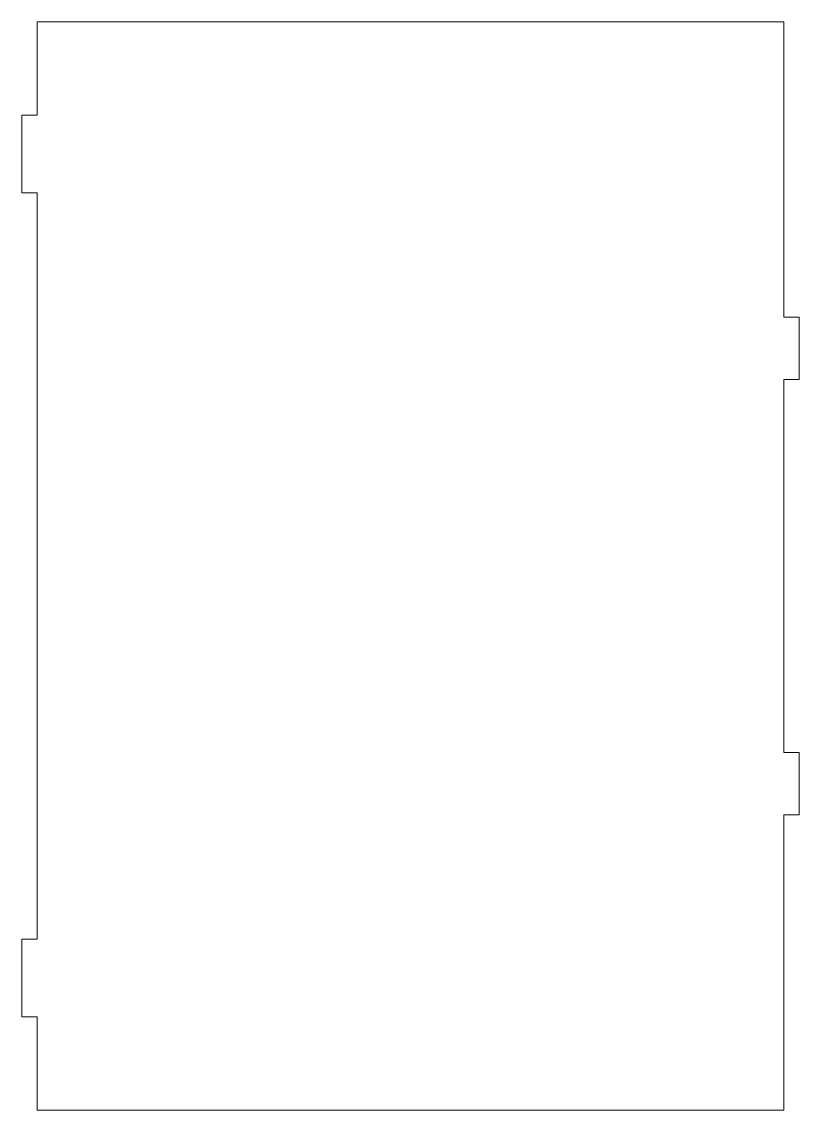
# Model space of a CAD drawing. Header units: millimetres. Extents: x -62 to 188, y -39 to 311.
import ezdxf

# ---------------------------------------------------------------- set-up
doc = ezdxf.new("R2010")
doc.units = ezdxf.units.MM

msp = doc.modelspace()

# ---------------------------------------------------------------- linework, layer by layer
at = {"color": 7, "linetype": 'Continuous', "lineweight": 15}
for p, q in [((183.4, 311.38), (-56.6, 311.38)), ((-56.6, 311.38), (-56.6, 281.38)), ((183.4, 216.38), (183.4, 311.38)), ((-61.6, 281.38), (-61.6, 256.38)), ((-56.6, 281.38), (-61.6, 281.38)), ((-61.6, 256.38), (-56.6, 256.38)), ((-56.6, 256.38), (-56.6, 16.38)), ((188.4, 216.38), (183.4, 216.38)), ((188.4, 196.38), (188.4, 216.38)), ((183.4, 196.38), (188.4, 196.38)), ((183.4, 76.38), (183.4, 196.38)), ((188.4, 76.38), (183.4, 76.38)), ((188.4, 56.38), (188.4, 76.38)), ((183.4, 56.38), (188.4, 56.38)), ((183.4, -38.62), (183.4, 56.38)), ((-61.6, 16.38), (-61.6, -8.62)), ((-56.6, 16.38), (-61.6, 16.38)), ((-61.6, -8.62), (-56.6, -8.62)), ((-56.6, -8.62), (-56.6, -38.62)), ((-56.6, -38.62), (183.4, -38.62))]:
    msp.add_line(p, q, dxfattribs=at)

doc.saveas('drawing.dxf')
